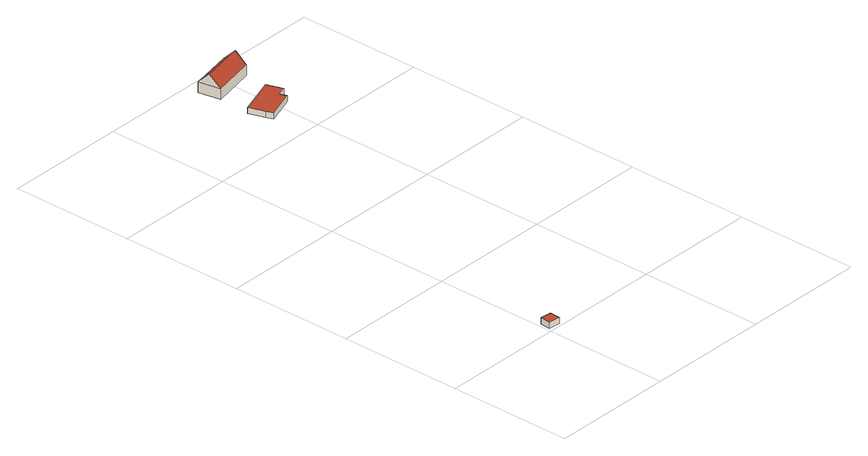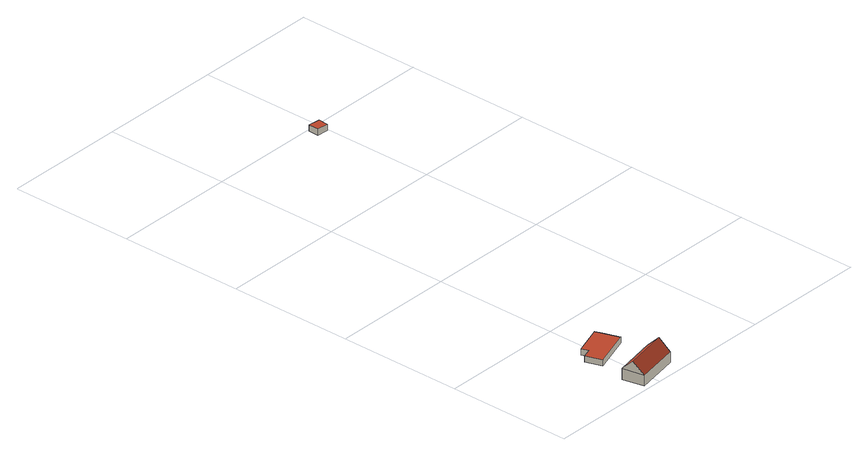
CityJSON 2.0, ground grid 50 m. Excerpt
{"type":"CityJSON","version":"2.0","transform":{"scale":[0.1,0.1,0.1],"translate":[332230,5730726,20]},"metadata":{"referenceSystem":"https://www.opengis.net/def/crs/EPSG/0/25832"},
"CityObjects":{
"building1":{"type":"Building","attributes":{"Geometrietyp2DReferenz":"3000","Gemeindeschluessel":"05170012","function":"51009_1610","roofType":"1000","measuredHeight":2.51},"geometry":[{"type":"Solid","lod":"2","boundaries":[[[[0,1,2,3]],[[4,5,1,0]],[[6,7,5,4]],[[3,2,7,6]],[[4,0,3,6]],[[1,5,7,2]]]],"semantics":{"surfaces":[{"type":"WallSurface"},{"type":"RoofSurface"},{"type":"GroundSurface"}],"values":[[0,0,0,0,1,2]]}}]},
"building2":{"type":"Building","attributes":{"Geometrietyp2DReferenz":"3000","Gemeindeschluessel":"05170012","function":"31001_2723","roofType":"1000","measuredHeight":2.35},"address":[{"country":"Germany","locality":"Hamminkeln","thoroughfareNumber":"4","thoroughfareName":"Am Schwarzen Wasser"}],"geometry":[{"type":"Solid","lod":"2","boundaries":[[[[8,9,10,11]],[[12,13,9,8]],[[14,15,13,12]],[[16,17,15,14]],[[18,19,17,16]],[[20,21,19,18]],[[11,10,21,20]],[[18,16,14,12,8,11,20]],[[9,13,15,17,19,21,10]]]],"semantics":{"surfaces":[{"type":"WallSurface"},{"type":"RoofSurface"},{"type":"GroundSurface"}],"values":[[0,0,0,0,0,0,0,1,2]]}}]},
"building3":{"type":"Building","attributes":{"Geometrietyp2DReferenz":"3000","Gemeindeschluessel":"05170012","function":"31001_1010","roofType":"3100","measuredHeight":8.73},"address":[{"country":"Germany","locality":"Hamminkeln","thoroughfareNumber":"4","thoroughfareName":"Am Schwarzen Wasser"}],"geometry":[{"type":"Solid","lod":"2","boundaries":[[[[22,23,24,25]],[[26,27,23,22]],[[28,29,27,26]],[[25,24,29,28]],[[22,30,26]],[[28,31,25]],[[25,31,30,22]],[[26,30,31,28]],[[23,27,29,24]]]],"semantics":{"surfaces":[{"type":"WallSurface"},{"type":"RoofSurface"},{"type":"GroundSurface"}],"values":[[0,0,0,0,0,0,1,1,2]]}}]}
},
"vertices":[
[56,8,38],[56,8,13],[57,51,13],[57,51,38],[8,13,38],[8,13,13],[12,55,38],[12,55,13],
[574,1719,33],[574,1719,9],[552,1784,9],[552,1784,33],[536,1706,33],[536,1706,9],[546,1678,33],[546,1678,9],[429,1638,33],[429,1638,9],[419,1667,33],[419,1667,9],[397,1731,33],[397,1731,9],
[402,1858,55],[402,1858,12],[578,1894,12],[578,1894,55],[385,1947,55],[385,1947,12],[561,1982,55],[561,1982,12],[393,1902,99],[570,1938,99]
]}
